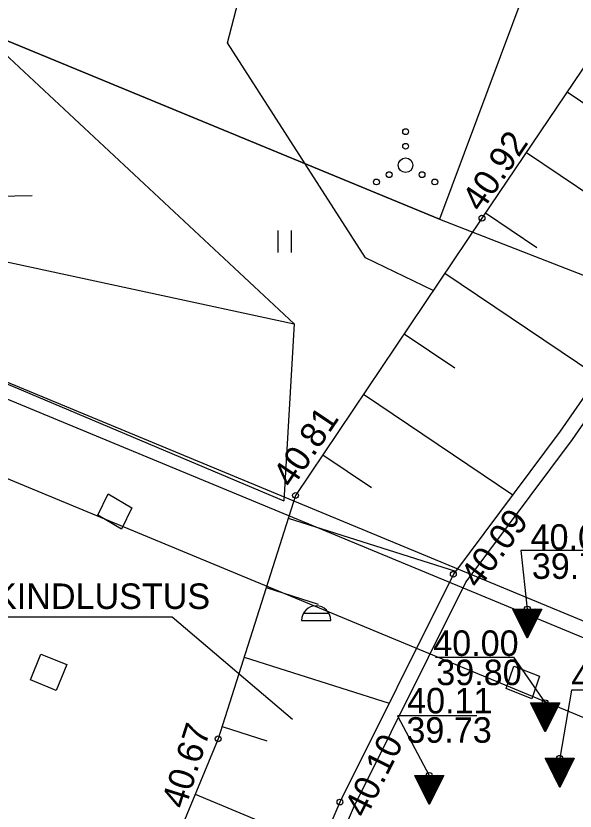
# Model space of a CAD drawing. Extents: x 642909.5 to 642985.5, y 6455634 to 6455689.4.
# Drawn here: x 642927.7 to 642935.37, y 6455665.78 to 6455676.69 of the extents above; entities that cross this region are included whole.
import ezdxf

# ---------------------------------------------------------------- set-up
doc = ezdxf.new("R2010")
doc.units = 0
for name, color, linetype in [('ABIJOONIS', 7, 'Continuous'), ('AED', 7, 'Continuous'), ('HALJASTUS', 7, 'Continuous'), ('KORGUS', 7, 'Continuous'), ('PIIR', 7, 'Continuous'), ('RAJATIS', 7, 'Continuous'), ('RELJEEF', 7, 'Continuous'), ('SKKAEV', 7, 'Continuous'), ('TEE', 7, 'Continuous'), ('VEEKOGU', 7, 'Continuous')]:
    doc.layers.add(name, color=color, linetype=linetype)

msp = doc.modelspace()

# ---------------------------------------------------------------- linework, layer by layer
at = {"layer": 'ABIJOONIS'}
for points in [[(642935.782, 6455669.353), (642934.63, 6455669.353), (642934.717, 6455668.551)], [(642931.497, 6455667.034), (642929.846, 6455668.438), (642926.5, 6455668.438)], [(642933.459, 6455667.892), (642934.527, 6455667.892), (642934.962, 6455667.266)], [(642936.364, 6455667.438), (642935.325, 6455667.438), (642935.161, 6455666.503)], [(642934.024, 6455667.087), (642932.937, 6455667.087), (642933.372, 6455666.269)]]:
    msp.add_lwpolyline(points, dxfattribs=at)
at = {"layer": 'AED'}
msp.add_line((642951.97, 6455661.333), (642923.619, 6455673.068), dxfattribs=at)
at = {"layer": 'HALJASTUS'}
for p, q in [((642931.295, 6455673.746), (642931.295, 6455673.442)), ((642931.477, 6455673.746), (642931.477, 6455673.442))]:
    msp.add_line(p, q, dxfattribs=at)
for points in [[(642933.427, 6455672.921), (642932.495, 6455673.371), (642930.605, 6455676.321), (642932.461, 6455683.461)], [(642939.78, 6455678.727), (642938.659, 6455676.314), (642937.548, 6455674.069), (642935.331, 6455670.876), (642933.873, 6455668.923), (642932.328, 6455665.819), (642930.592, 6455661.781), (642929.571, 6455658.964), (642928.453, 6455657.447), (642929.459, 6455656.589), (642934.096, 6455653.627)]]:
    msp.add_lwpolyline(points, dxfattribs=at)
for centre, radius in [((642933.047, 6455675.1), 0.04), ((642933.047, 6455674.9), 0.04), ((642933.047, 6455674.64), 0.1), ((642932.821, 6455674.51), 0.04), ((642933.273, 6455674.51), 0.04), ((642932.647, 6455674.41), 0.04), ((642933.447, 6455674.41), 0.04)]:
    msp.add_circle(centre, radius, dxfattribs=at)
at = {"layer": 'KORGUS'}
for centre in [(642934.095, 6455673.914), (642931.536, 6455670.11), (642933.702, 6455669.028), (642934.717, 6455668.551), (642934.962, 6455667.266), (642930.475, 6455666.77), (642935.161, 6455666.503), (642933.372, 6455666.269), (642932.146, 6455665.903)]:
    msp.add_circle(centre, 0.04, dxfattribs=at)
at = {"layer": 'PIIR'}
for points in [[(642938.026, 6455685.98), (642933.51, 6455673.9), (642917.584, 6455680.475)], [(642917.584, 6455680.475), (642933.51, 6455673.9), (642961.425, 6455663.028)]]:
    msp.add_lwpolyline(points, dxfattribs=at)
at = {"layer": 'RAJATIS'}
msp.add_lwpolyline([(642951.847, 6455661.602), (642923.921, 6455673.179), (642920.291, 6455664.45), (642934.345, 6455658.629), (642948.248, 6455652.941), (642951.847, 6455661.602)], dxfattribs=at)
for points in [[(642928.825, 6455669.84), (642928.965, 6455670.131), (642929.29, 6455669.94), (642929.15, 6455669.649)], [(642927.899, 6455667.578), (642928.043, 6455667.932), (642928.397, 6455667.788), (642928.253, 6455667.434)], [(642934.427, 6455667.459), (642934.533, 6455667.768), (642934.885, 6455667.628), (642934.779, 6455667.319)]]:
    msp.add_lwpolyline(points, close=True, dxfattribs=at)
at = {"layer": 'RELJEEF'}
for p, q in [((642935.263, 6455675.645), (642935.973, 6455675.165)), ((642934.704, 6455674.816), (642936.827, 6455673.382)), ((642924.805, 6455674.173), (642927.925, 6455674.225)), ((642934.144, 6455673.987), (642934.849, 6455673.511)), ((642924.705, 6455673.935), (642931.52, 6455672.464)), ((642933.586, 6455673.157), (642935.689, 6455671.742)), ((642924.316, 6455673.014), (642931.377, 6455670.035)), ((642933.028, 6455672.328), (642933.724, 6455671.859)), ((642932.47, 6455671.498), (642934.517, 6455670.12)), ((642931.911, 6455670.668), (642932.58, 6455670.218)), ((642931.437, 6455669.798), (642933.732, 6455669.069)), ((642931.134, 6455668.845), (642931.847, 6455668.618)), ((642930.831, 6455667.892), (642932.822, 6455667.26)), ((642930.529, 6455666.939), (642931.143, 6455666.744)), ((642930.16, 6455666.01), (642931.885, 6455665.295))]:
    msp.add_line(p, q, dxfattribs=at)
for points in [[(642917.762, 6455680.932), (642926.299, 6455677.333), (642931.52, 6455672.464), (642931.377, 6455670.035)], [(642938.669, 6455679.132), (642936.962, 6455678.161), (642934.095, 6455673.914), (642931.536, 6455670.11), (642930.475, 6455666.77), (642928.624, 6455662.3), (642927.385, 6455658.23)]]:
    msp.add_lwpolyline(points, dxfattribs=at)
at = {"layer": 'SKKAEV'}
for p, q in [((642931.647, 6455668.496), (642931.994, 6455668.496)), ((642931.62, 6455668.396), (642932.02, 6455668.396))]:
    msp.add_line(p, q, dxfattribs=at)
msp.add_arc((642931.82, 6455668.396), 0.2, 0, 180, dxfattribs=at)
at = {"layer": 'TEE'}
msp.add_lwpolyline([(642923.461, 6455672.072), (642925.744, 6455671.102), (642939.528, 6455665.387), (642951.393, 6455660.507)], dxfattribs=at)
at = {"layer": 'VEEKOGU'}
for p, q in [((642934.517, 6455668.551), (642934.917, 6455668.551)), ((642934.717, 6455668.151), (642934.517, 6455668.551)), ((642934.522, 6455668.551), (642934.823, 6455668.364)), ((642934.523, 6455668.539), (642934.819, 6455668.355)), ((642934.532, 6455668.522), (642934.814, 6455668.346)), ((642934.541, 6455668.551), (642934.828, 6455668.373)), ((642934.56, 6455668.551), (642934.832, 6455668.382)), ((642934.579, 6455668.551), (642934.837, 6455668.391)), ((642934.598, 6455668.551), (642934.841, 6455668.4)), ((642934.617, 6455668.551), (642934.846, 6455668.409)), ((642934.636, 6455668.551), (642934.85, 6455668.418)), ((642934.655, 6455668.551), (642934.855, 6455668.427)), ((642934.674, 6455668.551), (642934.859, 6455668.436)), ((642934.693, 6455668.551), (642934.864, 6455668.445)), ((642934.711, 6455668.551), (642934.868, 6455668.454)), ((642934.917, 6455668.551), (642934.717, 6455668.151)), ((642934.73, 6455668.551), (642934.873, 6455668.463)), ((642934.749, 6455668.551), (642934.877, 6455668.472)), ((642934.768, 6455668.551), (642934.882, 6455668.481)), ((642934.787, 6455668.551), (642934.886, 6455668.49)), ((642934.806, 6455668.551), (642934.891, 6455668.499)), ((642934.825, 6455668.552), (642934.895, 6455668.508)), ((642934.844, 6455668.551), (642934.9, 6455668.517)), ((642934.863, 6455668.551), (642934.904, 6455668.526)), ((642934.882, 6455668.551), (642934.909, 6455668.535)), ((642934.901, 6455668.551), (642934.913, 6455668.543)), ((642934.54, 6455668.505), (642934.81, 6455668.337)), ((642934.549, 6455668.487), (642934.805, 6455668.328)), ((642934.557, 6455668.47), (642934.801, 6455668.319)), ((642934.566, 6455668.453), (642934.797, 6455668.31)), ((642934.574, 6455668.436), (642934.792, 6455668.301)), ((642934.583, 6455668.419), (642934.788, 6455668.292)), ((642934.591, 6455668.402), (642934.783, 6455668.283)), ((642934.6, 6455668.385), (642934.779, 6455668.274)), ((642934.608, 6455668.368), (642934.774, 6455668.265)), ((642934.617, 6455668.351), (642934.77, 6455668.256)), ((642934.626, 6455668.334), (642934.765, 6455668.247)), ((642934.634, 6455668.317), (642934.761, 6455668.238)), ((642934.643, 6455668.3), (642934.756, 6455668.229)), ((642934.651, 6455668.282), (642934.752, 6455668.22)), ((642934.66, 6455668.265), (642934.747, 6455668.211)), ((642934.668, 6455668.248), (642934.743, 6455668.202)), ((642934.677, 6455668.231), (642934.738, 6455668.193)), ((642934.685, 6455668.214), (642934.734, 6455668.184)), ((642934.694, 6455668.197), (642934.729, 6455668.175)), ((642934.702, 6455668.18), (642934.725, 6455668.166)), ((642934.711, 6455668.163), (642934.72, 6455668.157)), ((642934.762, 6455667.266), (642935.162, 6455667.266)), ((642934.962, 6455666.866), (642934.762, 6455667.266)), ((642934.767, 6455667.266), (642935.068, 6455667.079)), ((642934.768, 6455667.254), (642935.064, 6455667.07)), ((642934.777, 6455667.237), (642935.059, 6455667.061)), ((642934.785, 6455667.22), (642935.055, 6455667.052)), ((642934.786, 6455667.266), (642935.073, 6455667.088)), ((642934.794, 6455667.202), (642935.05, 6455667.043)), ((642934.805, 6455667.266), (642935.077, 6455667.097)), ((642934.824, 6455667.266), (642935.082, 6455667.106)), ((642934.843, 6455667.266), (642935.086, 6455667.115)), ((642934.862, 6455667.266), (642935.091, 6455667.124)), ((642934.881, 6455667.266), (642935.095, 6455667.133)), ((642934.9, 6455667.266), (642935.1, 6455667.142)), ((642934.919, 6455667.266), (642935.104, 6455667.151)), ((642934.938, 6455667.266), (642935.109, 6455667.16)), ((642934.956, 6455667.266), (642935.113, 6455667.169)), ((642935.162, 6455667.266), (642934.962, 6455666.866)), ((642934.975, 6455667.266), (642935.118, 6455667.178)), ((642934.994, 6455667.266), (642935.122, 6455667.187)), ((642935.013, 6455667.266), (642935.127, 6455667.196)), ((642935.032, 6455667.266), (642935.131, 6455667.205)), ((642935.051, 6455667.266), (642935.136, 6455667.214)), ((642935.07, 6455667.267), (642935.14, 6455667.223)), ((642935.089, 6455667.266), (642935.145, 6455667.232)), ((642935.108, 6455667.266), (642935.149, 6455667.241)), ((642935.127, 6455667.266), (642935.154, 6455667.25)), ((642935.146, 6455667.266), (642935.158, 6455667.258)), ((642934.802, 6455667.185), (642935.046, 6455667.034)), ((642934.811, 6455667.168), (642935.042, 6455667.025)), ((642934.819, 6455667.151), (642935.037, 6455667.016)), ((642934.828, 6455667.134), (642935.033, 6455667.007)), ((642934.836, 6455667.117), (642935.028, 6455666.998)), ((642934.845, 6455667.1), (642935.024, 6455666.989)), ((642934.853, 6455667.083), (642935.019, 6455666.98)), ((642934.862, 6455667.066), (642935.015, 6455666.971)), ((642934.871, 6455667.049), (642935.01, 6455666.962)), ((642934.879, 6455667.032), (642935.006, 6455666.953)), ((642934.888, 6455667.015), (642935.001, 6455666.944)), ((642934.896, 6455666.997), (642934.997, 6455666.935)), ((642934.905, 6455666.98), (642934.992, 6455666.926)), ((642934.913, 6455666.963), (642934.988, 6455666.917)), ((642934.922, 6455666.946), (642934.983, 6455666.908)), ((642934.93, 6455666.929), (642934.979, 6455666.899)), ((642934.939, 6455666.912), (642934.974, 6455666.89)), ((642934.947, 6455666.895), (642934.97, 6455666.881)), ((642934.956, 6455666.878), (642934.965, 6455666.872)), ((642934.961, 6455666.503), (642935.361, 6455666.503)), ((642935.161, 6455666.103), (642934.961, 6455666.503)), ((642934.966, 6455666.503), (642935.267, 6455666.316)), ((642934.967, 6455666.491), (642935.263, 6455666.307)), ((642934.976, 6455666.474), (642935.258, 6455666.298)), ((642934.984, 6455666.457), (642935.254, 6455666.289)), ((642934.985, 6455666.503), (642935.272, 6455666.325)), ((642934.993, 6455666.439), (642935.249, 6455666.28)), ((642935.004, 6455666.503), (642935.276, 6455666.334)), ((642935.023, 6455666.503), (642935.281, 6455666.343)), ((642935.042, 6455666.503), (642935.285, 6455666.352)), ((642935.061, 6455666.503), (642935.29, 6455666.361)), ((642935.08, 6455666.503), (642935.294, 6455666.37)), ((642935.099, 6455666.503), (642935.299, 6455666.379)), ((642935.118, 6455666.503), (642935.303, 6455666.388)), ((642935.137, 6455666.503), (642935.308, 6455666.397)), ((642935.155, 6455666.503), (642935.312, 6455666.406)), ((642935.361, 6455666.503), (642935.161, 6455666.103)), ((642935.174, 6455666.503), (642935.317, 6455666.415)), ((642935.193, 6455666.503), (642935.321, 6455666.424)), ((642935.212, 6455666.503), (642935.326, 6455666.433)), ((642935.231, 6455666.503), (642935.33, 6455666.442)), ((642935.25, 6455666.503), (642935.335, 6455666.451)), ((642935.269, 6455666.504), (642935.339, 6455666.46)), ((642935.288, 6455666.503), (642935.344, 6455666.469)), ((642935.307, 6455666.503), (642935.348, 6455666.478)), ((642935.326, 6455666.503), (642935.353, 6455666.487)), ((642935.345, 6455666.503), (642935.357, 6455666.495)), ((642935.001, 6455666.422), (642935.245, 6455666.271)), ((642935.01, 6455666.405), (642935.241, 6455666.262)), ((642935.018, 6455666.388), (642935.236, 6455666.253)), ((642935.027, 6455666.371), (642935.232, 6455666.244)), ((642935.035, 6455666.354), (642935.227, 6455666.235)), ((642935.044, 6455666.337), (642935.223, 6455666.226)), ((642933.172, 6455666.269), (642933.572, 6455666.269)), ((642933.372, 6455665.869), (642933.172, 6455666.269)), ((642933.177, 6455666.269), (642933.478, 6455666.082)), ((642933.178, 6455666.257), (642933.474, 6455666.073)), ((642933.187, 6455666.24), (642933.469, 6455666.064)), ((642933.195, 6455666.223), (642933.465, 6455666.055)), ((642933.196, 6455666.269), (642933.483, 6455666.091)), ((642933.215, 6455666.269), (642933.487, 6455666.1)), ((642933.234, 6455666.269), (642933.492, 6455666.109)), ((642933.253, 6455666.269), (642933.496, 6455666.118)), ((642933.272, 6455666.269), (642933.501, 6455666.127)), ((642933.291, 6455666.269), (642933.505, 6455666.136)), ((642933.31, 6455666.269), (642933.51, 6455666.145)), ((642933.329, 6455666.269), (642933.514, 6455666.154)), ((642933.348, 6455666.269), (642933.519, 6455666.163)), ((642933.366, 6455666.269), (642933.523, 6455666.172)), ((642933.572, 6455666.269), (642933.372, 6455665.869)), ((642933.385, 6455666.269), (642933.528, 6455666.181)), ((642933.404, 6455666.269), (642933.532, 6455666.19)), ((642933.423, 6455666.269), (642933.537, 6455666.199)), ((642933.442, 6455666.269), (642933.541, 6455666.208)), ((642933.461, 6455666.269), (642933.546, 6455666.217)), ((642933.48, 6455666.27), (642933.55, 6455666.226)), ((642933.499, 6455666.269), (642933.555, 6455666.235)), ((642933.518, 6455666.269), (642933.559, 6455666.244)), ((642933.537, 6455666.269), (642933.564, 6455666.253)), ((642933.556, 6455666.269), (642933.568, 6455666.261)), ((642935.052, 6455666.32), (642935.218, 6455666.217)), ((642935.061, 6455666.303), (642935.214, 6455666.208)), ((642935.07, 6455666.286), (642935.209, 6455666.199)), ((642935.078, 6455666.269), (642935.205, 6455666.19)), ((642935.087, 6455666.252), (642935.2, 6455666.181)), ((642935.095, 6455666.234), (642935.196, 6455666.172)), ((642933.204, 6455666.205), (642933.46, 6455666.046)), ((642933.212, 6455666.188), (642933.456, 6455666.037)), ((642933.221, 6455666.171), (642933.452, 6455666.028)), ((642933.229, 6455666.154), (642933.447, 6455666.019)), ((642933.238, 6455666.137), (642933.443, 6455666.01)), ((642933.246, 6455666.12), (642933.438, 6455666.001)), ((642935.104, 6455666.217), (642935.191, 6455666.163)), ((642935.112, 6455666.2), (642935.187, 6455666.154)), ((642935.121, 6455666.183), (642935.182, 6455666.145)), ((642935.129, 6455666.166), (642935.178, 6455666.136)), ((642935.138, 6455666.149), (642935.173, 6455666.127)), ((642935.146, 6455666.132), (642935.169, 6455666.118)), ((642935.155, 6455666.115), (642935.164, 6455666.109)), ((642933.255, 6455666.103), (642933.434, 6455665.992)), ((642933.263, 6455666.086), (642933.429, 6455665.983)), ((642933.272, 6455666.069), (642933.425, 6455665.974)), ((642933.281, 6455666.052), (642933.42, 6455665.965)), ((642933.289, 6455666.035), (642933.416, 6455665.956)), ((642933.298, 6455666.018), (642933.411, 6455665.947)), ((642933.306, 6455666), (642933.407, 6455665.938)), ((642933.315, 6455665.983), (642933.402, 6455665.929)), ((642933.323, 6455665.966), (642933.398, 6455665.92)), ((642933.332, 6455665.949), (642933.393, 6455665.911)), ((642933.34, 6455665.932), (642933.389, 6455665.902)), ((642933.349, 6455665.915), (642933.384, 6455665.893)), ((642933.357, 6455665.898), (642933.38, 6455665.884)), ((642933.366, 6455665.881), (642933.375, 6455665.875))]:
    msp.add_line(p, q, dxfattribs=at)
msp.add_lwpolyline([(642939.34, 6455679.599), (642939.599, 6455678.811), (642938.479, 6455676.401), (642937.375, 6455674.171), (642935.169, 6455670.993), (642933.702, 6455669.028), (642932.146, 6455665.903), (642930.406, 6455661.854), (642929.401, 6455659.068), (642928.3, 6455657.577)], dxfattribs=at)

# ---------------------------------------------------------------- texts
at = {"layer": 'ABIJOONIS'}
msp.add_text('KIVIKINDLUSTUS', height=0.35, dxfattribs=at).set_placement((642926.516, 6455668.552))
at = {"layer": 'KORGUS'}
for s, rotation, p in [('40.92', 55.9781, (642934.086, 6455673.981)), ('40.81', 56.0708, (642931.49, 6455670.196)), ('40.09', 53.2563, (642934.048, 6455668.815)), ('40.67', 72.3768, (642930.023, 6455665.794)), ('40.10', 63.5304, (642932.502, 6455665.669))]:
    msp.add_text(s, height=0.35, rotation=rotation, dxfattribs=at).set_placement(p)
for s, p in [('40.03', (642934.762, 6455669.364)), ('39.76', (642934.779, 6455668.965)), ('40.00', (642933.426, 6455667.908)), ('39.80', (642933.468, 6455667.507)), ('40.00', (642935.321, 6455667.438)), ('40.11', (642933.068, 6455667.119)), ('39.73', (642933.058, 6455666.717))]:
    msp.add_text(s, height=0.35, dxfattribs=at).set_placement(p)

doc.saveas('drawing.dxf')
